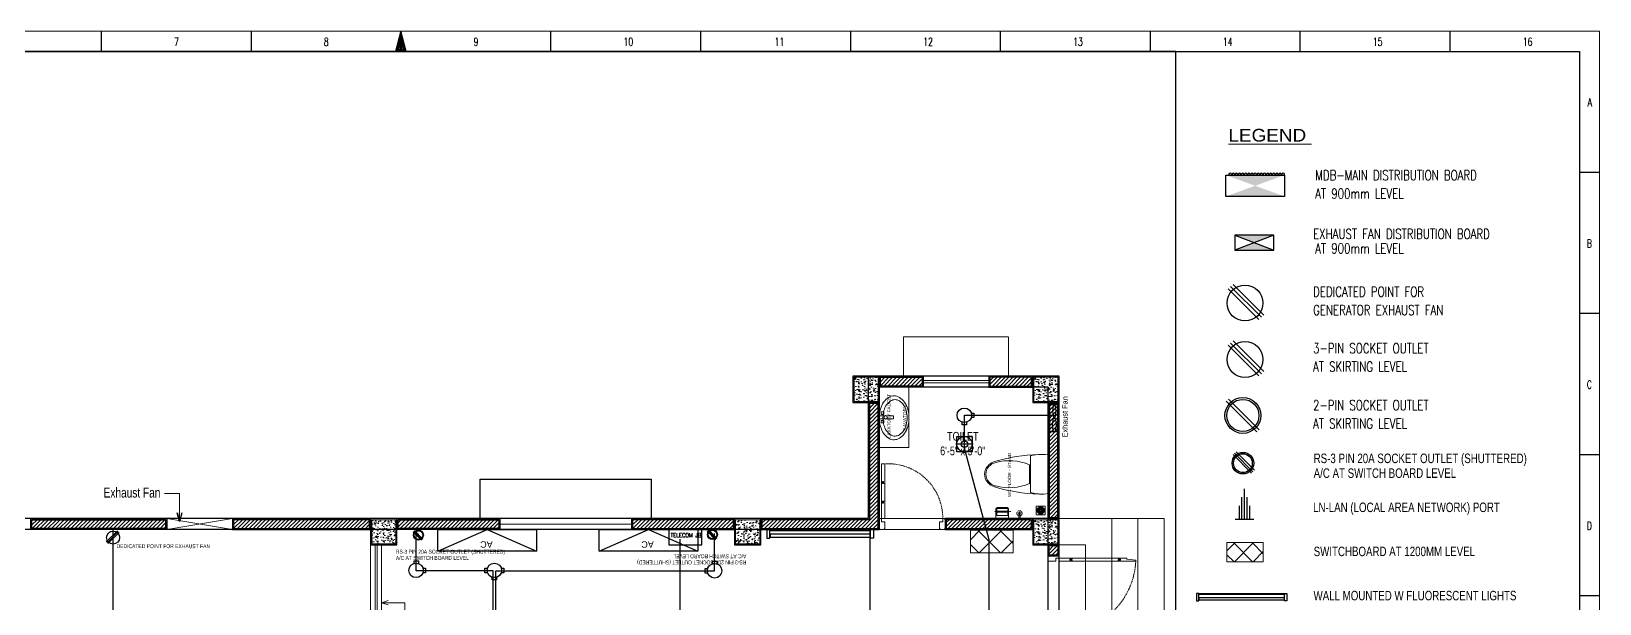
# Model space of a CAD drawing. Header units: inches. Extents: x 1439 to 2532, y 856 to 1629.
# Drawn here: x 1817 to 2532, y 1367 to 1629 of the extents above; entities that cross this region are included whole.
import ezdxf

# ---------------------------------------------------------------- set-up
doc = ezdxf.new("R2010")
doc.units = ezdxf.units.IN
doc.header["$MEASUREMENT"] = 0
for name, pattern in [('CENTER', [2, 1.25, -0.25, 0.25, -0.25]), ('DASH', [0.35, 0.25, -0.1]), ('DASHED', [0.75, 0.5, -0.25])]:
    doc.linetypes.add(name, pattern=pattern)
doc.layers.get('Defpoints').update_dxf_attribs({"lineweight": 0})
for name, color, linetype in [('Cables', 7, 'Continuous'), ('COLLUM', 1, 'Continuous'), ('Exhaust Fans', 7, 'Continuous'), ('HVAC', 44, 'Continuous'), ('Lights', 7, 'Continuous'), ('Panels', 1, 'Continuous'), ('Sockets', 7, 'Continuous'), ('TEG BORDER', 7, 'Continuous'), ('wall 05', 3, 'Continuous')]:
    doc.layers.add(name, color=color, linetype=linetype)
for name, color, linetype, lineweight in [('dim-8', 18, 'Continuous', 15), ('DOOR', 115, 'Continuous', 15), ('E-LAN', 6, 'Continuous', 30), ('E-Legend', 7, 'Continuous', 30), ('E-MDB', 1, 'Continuous', 30), ('E-WTL-Wall-Tube-Light', 7, 'Continuous', 30), ('FLOORTILE', 40, 'Continuous', 9), ('Glass', 142, 'Continuous', 9), ('HACTH', 8, 'Continuous', 9), ('I-ANNO-LEGN', 7, 'Continuous', 15), ('I-WC----EXST', 7, 'Continuous', 15), ('I-WC----N', 7, 'Continuous', 15), ('Parapet', 6, 'Continuous', 15), ('Plaster Line', 5, 'Continuous', 15), ('Stair', 86, 'Continuous', 18), ('Sunshed', 5, 'Continuous', 15), ('Switchboard', 30, 'Continuous', 13), ('WINDOW', 140, 'Continuous', 9)]:
    doc.layers.add(name, color=color, linetype=linetype, lineweight=lineweight)
doc.styles.add('Arial', font='arial.ttf')
doc.styles.get("Standard").update_dxf_attribs({"font": 'arial.ttf'})
doc.styles.add('Swiss721', font='swisscl.ttf')
doc.styles.add('TAVE1', font='ROMANS.shx', dxfattribs={"width": 0.75})
doc.styles.add('TEG BORDER', font='txt_qlt.shx', dxfattribs={"width": 0.7, "bigfont": 'hztxt.shx'})
doc.styles.add('TIMES', font='ARIALN.TTF')
doc.dimstyles.new('Level Mark 4', dxfattribs={"dimscale": 0, "dimtxt": 4, "dimasz": 4, "dimexe": 1, "dimexo": 2, "dimgap": 1, "dimtad": 0, "dimdec": 1, "dimzin": 1, "dimdsep": 46, "dimlunit": 4, "dimtxsty": 'Swiss721', "dimblk": 'OPEN30', "dimcen": 0, "dimclrd": 256, "dimclre": 256, "dimclrt": 7, "dimadec": 0, "dimazin": 0, "dimtm": 1e-09, "dimtfac": 1, "dimtdec": 1, "dimtofl": 0, "dimtmove": 1, "dimatfit": 3, "dimldrblk": 'OPEN30', "dimfxl": 0, "dimtolj": 2, "dimtzin": 0, "dimlwd": 9, "dimlwe": 9, "dimarcsym": 0})
pattern_1 = [(45, (-137950.508, -170411.8805), (-0.8838834765, 0.8838834765), [])]

# ---------------------------------------------------------------- blocks, each defined once
blk = doc.blocks.new('A$C0AFB10A6')
at = {"layer": 'Defpoints'}
for points in [[(0.25, 72), (0.25, 71.75), (0, 71.75), (0, 72)], [(5, 72), (5, 71.75), (4.75, 71.75), (4.75, 72)], [(0.25, 2), (0.25, 2.25), (0, 2.25), (0, 2)], [(5, 2), (5, 2.25), (4.75, 2.25), (4.75, 2)]]:
    blk.add_lwpolyline(points, close=True, dxfattribs=at)
at = {"layer": 'DOOR'}
for points in [[(5, 71), (3.5, 71), (3.5, 69.5), (0.25, 69.5), (0.25, 69.75), (0, 69.75), (0, 71.75), (0.25, 71.75), (0.25, 72), (4.75, 72), (4.75, 71.75), (5, 71.75), (5, 71)], [(10, 70.25), (10, 70), (11, 70), (11, 69.5), (5, 69.5), (5, 71), (11, 71), (11, 70.5), (10, 70.5), (10, 70.25), (10, 70.5), (11, 70.5), (11, 71), (32, 71), (32, 70.5), (33, 70.5), (33, 70), (32, 70), (32, 69.5), (11, 69.5), (40, 69.5), (40, 70), (35.99, 70.5), (35.99, 71), (32, 71)], [(5, 3), (3.5, 3), (3.5, 4.5), (0.25, 4.5), (0.25, 4.25), (0, 4.25), (0, 2.25), (0.25, 2.25), (0.25, 2), (4.75, 2), (4.75, 2.25), (5, 2.25), (5, 3)], [(10, 3.75), (10, 3.5), (11, 3.5), (11, 3), (5, 3), (5, 4.5), (11, 4.5), (11, 4), (10, 4), (10, 3.75), (10, 4), (11, 4), (11, 4.5), (32, 4.5), (32, 4), (33, 4), (33, 3.5), (32, 3.5), (32, 3), (11, 3), (40, 3), (40, 3.5), (35.99, 4), (35.99, 4.5), (32, 4.5)]]:
    blk.add_lwpolyline(points, dxfattribs=at)
at = {"layer": 'DOOR', "linetype": 'DASHED', "lineweight": 0}
for centre, start, end in [((5.83, 71.2), 268.60388, 357.15392), ((5.83, 2.8), 2.84608, 91.39612)]:
    blk.add_arc(centre, 34.21, start, end, dxfattribs=at)
at = {"layer": 'HACTH', "lineweight": 0, "ltscale": 10}
for p, q in [((0, 3.03), (0, 69.75)), ((5, 3), (5, 71))]:
    blk.add_line(p, q, dxfattribs=at)
blk = doc.blocks.new('HANDWASH-02-PLAN')
at = {"layer": 'I-WC----N', "color": 2}
for points in [[(5, 0, 0.068513), (104, 14, 0.080648), (182, 50, 0.107051), (242, 112, 0.160603), (255, 169, 0.138041), (238, 230, 0.107051), (182, 289, 0.080648), (104, 325, 0.068513), (5, 339, 0.068513), (-94, 325, 0.080648), (-172, 289, 0.107051), (-228, 230, 0.138041), (-245, 169, 0.138041), (-228, 108, 0.107051), (-172, 50, 0.080648), (-94, 14, 0.068513)], [(5, 42, 0.067522), (88, 53, 0.079863), (152, 82, 0.107115), (202, 134, 0.162551), (213, 180, 0.139778), (199, 230, 0.107115), (152, 278, 0.079863), (88, 307, 0.067522), (5, 319, 0.067522), (-78, 307, 0.079863), (-142, 278, 0.107115), (-188, 230, 0.139778), (-203, 180, 0.139778), (-188, 130, 0.107115), (-142, 82, 0.079863), (-78, 53, 0.067522)]]:
    blk.add_lwpolyline(points, format="xyb", close=True, dxfattribs=at)
blk.add_circle((0, 72), 20, dxfattribs=at)
blk = doc.blocks.new('A$C01EB0BB3')
at = {"layer": 'I-WC----N', "color": 250, "ltscale": 0.5}
for points in [[(8.43, 2.06), (8.43, 0.85), (7.23, 0.85), (7.23, 2.06)], [(9.08, 6.42), (9.08, 0), (10.51, 0), (10.51, 6.42)], [(11.15, 2.06), (11.15, 0.85), (12.36, 0.85), (12.36, 2.06)]]:
    blk.add_lwpolyline(points, close=True, dxfattribs=at)
at = {"layer": 'I-WC----N', "color": 2, "xscale": 0.03999999999359716, "yscale": 0.03999999999359716, "zscale": 0.03999999999359716}
blk.add_blockref('HANDWASH-02-PLAN', (9.79, 0), dxfattribs=at)
blk = doc.blocks.new('$plan$00000388')
for p, q in [((-202, -210), (-202, 210)), ((0, -221), (0, 221)), ((-212, 108), (-212, -108))]:
    blk.add_line(p, q)
blk.add_lwpolyline([(-202, -210), (-152, -221), (-102, -226), (-50, -226), (0, -221)])
for centre, radius, start, end in [((-71, -1597), 1823, 91.2224, 107.2477), ((-76, -236), 463, 97.7399, 105.822), ((-76, -236), 463, 80.5377, 97.7399), ((-595, 0), 129, 159.5476, 200.4524), ((-562, -12), 164, 107.2477, 159.5476), ((-580, 0), 129, 136.8543, 223.1457), ((-556, -23), 163, 104.7786, 136.8543), ((-443, -448), 602, 67.3737, 104.7786), ((-562, 12), 164, 200.4524, 252.7523), ((-556, 23), 163, 223.1457, 255.2214), ((-71, 1597), 1823, 252.7523, 268.7776), ((-443, 448), 602, 255.2214, 292.6263)]:
    blk.add_arc(centre, radius, start, end)
blk = doc.blocks.new('typical king$0$5767 PAPER HOLDER')
at = {"color": 0, "linetype": 'CENTER', "lineweight": -2, "ltscale": 0.5}
blk.add_line((80, 98), (80, -92), dxfattribs=at)
at = {"color": 0, "linetype": 'DASHED', "lineweight": -2, "ltscale": 10, "flags": 128}
for points in [[(5, 52), (0, 52), (0, -52), (5, -52)], [(97, 72), (5, 72), (5, -72), (100, -72)]]:
    blk.add_lwpolyline(points, dxfattribs=at)
at = {"color": 0, "linetype": 'DASHED', "lineweight": -2, "ltscale": 10}
blk.add_lwpolyline([(100, -62), (35, -62), (35, 62), (97, 62)], dxfattribs=at)
blk.add_lwpolyline([(75, -72), (85, -72), (85, 72), (75, 72)], close=True, dxfattribs=at)
at = {"color": 0, "linetype": 'ByBlock', "lineweight": -2, "flags": 128}
blk.add_lwpolyline([(100, -72), (115, -72), (115, 72), (100, 72)], dxfattribs=at)
at = {"color": 0, "linetype": 'ByBlock', "lineweight": -2}
blk.add_lwpolyline([(100, 62), (125, 62), (125, -62), (100, -62)], dxfattribs=at)
blk = doc.blocks.new('floor drain 01')
at = {"color": 0}
blk.add_lwpolyline([(-10, -10), (90, -10), (90, 90), (-10, 90)], close=True, dxfattribs=at)
for points in [[(2, 47, 0.191053), (7, 42, 0.194336), (16, 42, -0.272606), (25, 41, 1.040732), (27, 44, 0.091346), (26, 45, 0.160783), (17, 46, -0.323658), (9, 51, 0.91079)], [(6, 23, 0.191053), (12, 23, 0.194336), (19, 28, -0.272606), (27, 32, 1.040732), (27, 36, 0.091346), (26, 36, 0.160783), (18, 32, -0.323658), (9, 31, 0.91079)], [(14, 68, 0.191053), (15, 61, 0.194336), (22, 56, -0.272606), (29, 50, 1.040732), (32, 51, 0.091346), (32, 53, 0.160783), (25, 59, -0.323658), (22, 67, 0.91079)], [(22, 6, 0.191053), (28, 10, 0.194336), (31, 18, -0.272606), (34, 26, 1.040732), (32, 29, 0.091346), (31, 28, 0.160783), (27, 20, -0.323658), (20, 14, 0.91079)], [(35, 78, 0.191053), (32, 72, 0.194336), (35, 63, -0.272606), (37, 55, 1.040732), (40, 53, 0.091346), (41, 55, 0.160783), (39, 64, -0.323658), (41, 72, 0.91079)], [(45, 2, 0.191053), (48, 8, 0.194336), (45, 17, -0.272606), (43, 25, 1.040732), (40, 27, 0.091346), (39, 25, 0.160783), (41, 16, -0.323658), (39, 8, 0.91079)], [(58, 74, 0.191053), (52, 70, 0.194336), (49, 62, -0.272606), (46, 54, 1.040732), (48, 51, 0.091346), (49, 52, 0.160783), (53, 60, -0.323658), (60, 66, 0.91079)], [(66, 12, 0.191053), (65, 19, 0.194336), (58, 24, -0.272606), (51, 30, 1.040732), (48, 29, 0.091346), (48, 27, 0.160783), (55, 21, -0.323658), (58, 13, 0.91079)], [(74, 57, 0.191053), (68, 57, 0.194336), (61, 52, -0.272606), (53, 48, 1.040732), (53, 44, 0.091346), (54, 44, 0.160783), (62, 48, -0.323658), (71, 49, 0.91079)], [(78, 33, 0.191053), (73, 38, 0.194336), (64, 38, -0.272606), (55, 39, 1.040732), (53, 36, 0.091346), (54, 35, 0.160783), (63, 34, -0.323658), (71, 29, 0.91079)]]:
    blk.add_lwpolyline(points, format="xyb", close=True, dxfattribs=at)
for centre, radius in [((40, 40), 41.7), ((32, 45), 1.83), ((33, 34), 1.83), ((42, 49), 1.83), ((43, 31), 1.83), ((50, 41), 1.83)]:
    blk.add_circle(centre, radius, dxfattribs=at)
blk = doc.blocks.new('h')
at = {"layer": 'I-WC----N', "color": 252, "linetype": 'CENTER', "ltscale": 0.2}
for p, q in [((544281, -25820), (544314, -25820)), ((544297, -25837), (544297, -25801))]:
    blk.add_line(p, q, dxfattribs=at)
at = {"layer": 'I-WC----N'}
blk.add_lwpolyline([(544273, -25760), (544321, -25760), (544321, -25765), (544273, -25765)], close=True, dxfattribs=at)
blk.add_lwpolyline([(544289, -25814), (544289, -25765), (544305, -25765), (544305, -25814)], dxfattribs=at)
at = {"layer": 'I-WC----N', "linetype": 'DASH', "ltscale": 5}
blk.add_circle((544297, -25820), 30, dxfattribs=at)
at = {"layer": 'I-WC----N'}
for radius in [10, 5]:
    blk.add_circle((544297, -25820), radius, dxfattribs=at)
blk = doc.blocks.new('_Open30')
at = {"color": 0, "linetype": 'ByBlock', "lineweight": -2}
for p, q in [((-1, 0.27), (0, 0)), ((0, 0), (-1, -0.27)), ((0, 0), (-1, 0))]:
    blk.add_line(p, q, dxfattribs=at)
blk = doc.blocks.new('252 BORDER A2')
for p, q in [((222.75, 420), (222.75, 415)), ((259.88, 420), (259.88, 415)), ((297, 420), (297, 415)), ((334.12, 420), (334.12, 415)), ((371.25, 420), (371.25, 415)), ((408.37, 420), (408.37, 415)), ((445.5, 420), (445.5, 415)), ((482.62, 420), (482.62, 415)), ((519.75, 420), (519.75, 415)), ((556.87, 420), (556.87, 415)), ((594, 385), (589, 385)), ((594, 350), (589, 350)), ((594, 315), (589, 315)), ((594, 280), (589, 280))]:
    blk.add_line(p, q)
at = {"linetype": 'Continuous'}
blk.add_line((489, 415), (5, 415), dxfattribs=at)
at = {"color": 5, "lineweight": 15}
blk.add_lwpolyline([(0, 420), (594, 420), (594, 0), (0, 0)], close=True, dxfattribs=at)
blk.add_lwpolyline([(297, 420), (295.66, 415), (298.34, 415), (297, 420), (296, 415), (296.33, 415), (297, 420), (296.67, 415), (297.33, 415), (297, 420), (297.67, 415), (298, 415), (297, 420)])
blk.add_lwpolyline([(5, 415), (589, 415), (589, 5), (5, 5)], close=True)
at = {"layer": 'TEG BORDER'}
blk.add_line((489, 116), (489, 415), dxfattribs=at)
at = {"char_height": 2, "width": 2, "style": 'TEG BORDER'}
for s, insert, attachment_point in [('7', (240.8, 418.41), 1), ('8', (277.92, 418.41), 1), ('9', (315.05, 418.41), 1), ('\\pi2.2204e-016;10', (352.17, 418.41), 1), ('\\pi0.3;11', (389.3, 418.41), 1), ('\\pi2.2204e-016;12', (426.42, 418.41), 1), ('\\pi2.2204e-016;13', (463.55, 418.41), 1), ('\\pi-0.033333;14', (500.67, 418.41), 1), ('\\pi2.2204e-016;15', (537.8, 418.41), 1), ('\\pi0.033333;16', (574.92, 418.41), 1), ('A', (592.09, 403.39), 3), ('B', (592.09, 368.39), 3), ('C', (592.09, 333.39), 3), ('D', (592.09, 298.39), 3)]:
    blk.add_mtext(s, dxfattribs=dict(at, insert=insert, attachment_point=attachment_point))
blk = doc.blocks.new('A$C63C712C3')
at = {"ltscale": 2}
for p, q in [((40, 42), (34, 42)), ((40, 16), (34, 16)), ((1231, 42), (1237, 42)), ((1231, 16), (1237, 16))]:
    blk.add_line(p, q, dxfattribs=at)
for points in [[(35, 103), (0, 103), (0, 0), (35, 0)], [(35, 103), (1235, 103), (1235, 90), (35, 90)], [(40, 48), (1231, 48), (1231, 10), (40, 10)], [(1235, 103), (1271, 103), (1271, 0), (1235, 0)]]:
    blk.add_lwpolyline(points, close=True, dxfattribs=at)
blk = doc.blocks.new('ASDSAETR')
for p, q in [((51404, -7188.31), (51404, -7197.3)), ((51404, -7190.29), (51410.36, -7190.29)), ((51404, -7191.55), (51414.43, -7191.55)), ((51404, -7192.81), (51418.49, -7192.81)), ((51404, -7194.07), (51414.43, -7194.07)), ((51404, -7195.33), (51410.36, -7195.33))]:
    blk.add_line(p, q)

msp = doc.modelspace()

# ---------------------------------------------------------------- hatches: boundary and pattern name
h = msp.add_hatch(color=252)
h.dxf.hatch_style = 1
h.paths.add_polyline_path([(2383.53, 1535.74), (2365.73, 1535.74), (2374.61, 1532.35)])
h.paths.add_polyline_path([(2374.61, 1532.35), (2365.66, 1528.94), (2383.53, 1528.94)])
at = {"layer": 'HACTH', "lineweight": 0}
h = msp.add_hatch(dxfattribs=at)
h.set_pattern_fill('ANSI31', color=256, scale=10, style=0)
h.set_pattern_definition(pattern_1)
h.paths.add_polyline_path([(2285.04, 1393.84), (2281.04, 1393.84), (2281.04, 1389.84), (2285.04, 1389.84)])
h.paths.add_polyline_path([(2285.04, 1458.84), (2281.04, 1458.84), (2281.04, 1406.84), (2285.04, 1406.84)])
h.paths.add_polyline_path([(2254.04, 1466.84), (2273.04, 1466.84), (2273.04, 1470.84), (2254.04, 1470.84)])
h.paths.add_polyline_path([(2204.04, 1470.84), (2204.04, 1466.84), (2223.04, 1466.84), (2223.04, 1470.84)])
h.paths.add_polyline_path([(2203.04, 1458.84), (2199.04, 1458.84), (2199.04, 1405.84), (2150.04, 1405.84), (2150.04, 1401.84), (2203.04, 1401.84)])
h = msp.add_hatch(dxfattribs=at)
h.set_pattern_fill('AR-CONC', color=256, scale=0.5, style=0)
h.set_pattern_definition([(50, (-133393.6688, -171411.9933), (3.586300913, -0.313760675), [0.375, -4.125]), (355, (-133393.6688, -171411.9933), (-0.69375667, 3.76096067), [0.3, -3.3]), (100.4514, (-133393.37, -171412.0195), (2.89254691, 3.44719771), [0.31870095, -3.50571056]), (46.1842, (-133393.669, -171410.9933), (5.33620524, -0.82759507), [0.5625, -6.1875]), (96.6356, (-133393.224, -171411.0623), (4.67331353, 4.87058935), [0.47805144, -5.258565]), (351.1842, (-133393.669, -171410.9933), (4.67330973, 4.870593), [0.45, -4.95]), (21, (-133393.1688, -171411.2433), (2.98453526, -2.013094453), [0.375, -4.125]), (326, (-133393.1688, -171411.2433), (1.21657666, 3.625750225), [0.3, -3.3]), (71.4514, (-133392.92, -171411.411), (4.201113143, 1.612652484), [0.31870095, -3.50571056]), (37.5, (-133393.6688, -171411.9933), (0.0607992766, 1.664469269), [0, -3.26, 0, -3.35, 0, -3.3125]), (7.5, (-133393.6688, -171411.9933), (1.315347687, 1.97205856), [0, -1.91, 0, -3.185, 0, -1.2625]), (327.5, (-133394.7838, -171411.9933), (2.669112181, -0.112774359), [0, -1.25, 0, -3.9, 0, -5.175]), (317.5, (-133395.2838, -171411.9933), (2.915930847, 0.500524912), [0, -1.625, 0, -2.59, 0, -3.675])])
h.paths.add_polyline_path([(2192.04, 1459.84), (2203.04, 1459.84), (2203.04, 1470.84), (2192.04, 1470.84)])
h = msp.add_hatch(dxfattribs=at)
h.set_pattern_fill('AR-CONC', color=256, scale=0.5, style=0)
h.set_pattern_definition([(50, (-133311.6688, -171411.9933), (3.586300913, -0.313760675), [0.375, -4.125]), (355, (-133311.6688, -171411.9933), (-0.69375667, 3.76096067), [0.3, -3.3]), (100.4514, (-133311.37, -171412.0195), (2.89254691, 3.44719771), [0.31870095, -3.50571056]), (46.1842, (-133311.669, -171410.9933), (5.33620524, -0.82759507), [0.5625, -6.1875]), (96.6356, (-133311.224, -171411.0623), (4.67331353, 4.87058935), [0.47805144, -5.258565]), (351.1842, (-133311.669, -171410.9933), (4.67330973, 4.870593), [0.45, -4.95]), (21, (-133311.1688, -171411.2433), (2.98453526, -2.013094453), [0.375, -4.125]), (326, (-133311.1688, -171411.2433), (1.21657666, 3.625750225), [0.3, -3.3]), (71.4514, (-133310.92, -171411.411), (4.201113143, 1.612652484), [0.31870095, -3.50571056]), (37.5, (-133311.6688, -171411.9933), (0.0607992766, 1.664469269), [0, -3.26, 0, -3.35, 0, -3.3125]), (7.5, (-133311.6688, -171411.9933), (1.315347687, 1.97205856), [0, -1.91, 0, -3.185, 0, -1.2625]), (327.5, (-133312.7838, -171411.9933), (2.669112181, -0.112774359), [0, -1.25, 0, -3.9, 0, -5.175]), (317.5, (-133313.2838, -171411.9933), (2.915930847, 0.500524912), [0, -1.625, 0, -2.59, 0, -3.675])])
h.paths.add_polyline_path([(2274.04, 1459.84), (2285.04, 1459.84), (2285.04, 1470.84), (2274.04, 1470.84)])
h = msp.add_hatch(dxfattribs=at)
h.set_pattern_fill('ANSI31', color=256, scale=10, style=0)
h.set_pattern_definition(pattern_1)
h.paths.add_polyline_path([(1971.04, 1405.84), (1909.04, 1405.84), (1909.04, 1401.84), (1971.04, 1401.84)])
h.paths.add_polyline_path([(1817.04, 1401.84), (1878.04, 1401.84), (1878.04, 1405.84), (1817.04, 1405.84)])
h = msp.add_hatch(dxfattribs=at)
h.set_pattern_fill('AR-CONC', color=256, scale=0.5, style=0)
h.set_pattern_definition([(50, (-138830.7536, -170415.8805), (3.586300913, -0.313760675), [0.375, -4.125]), (355, (-138830.7536, -170415.8805), (-0.69375667, 3.76096067), [0.3, -3.3]), (100.4514, (-138830.4548, -170415.9066), (2.89254691, 3.44719771), [0.31870095, -3.50571056]), (46.1842, (-138830.7536, -170414.8805), (5.33620524, -0.82759507), [0.5625, -6.1875]), (96.6356, (-138830.309, -170414.9494), (4.67331353, 4.87058935), [0.47805144, -5.258565]), (351.1842, (-138830.7536, -170414.8805), (4.67330973, 4.870593), [0.45, -4.95]), (21, (-138830.2536, -170415.1305), (2.98453526, -2.013094453), [0.375, -4.125]), (326, (-138830.2536, -170415.1305), (1.21657666, 3.625750225), [0.3, -3.3]), (71.4514, (-138830.005, -170415.2982), (4.201113143, 1.612652484), [0.31870095, -3.50571056]), (37.5, (-138830.7536, -170415.8805), (0.0607992766, 1.664469269), [0, -3.26, 0, -3.35, 0, -3.3125]), (7.5, (-138830.7536, -170415.8805), (1.315347687, 1.97205856), [0, -1.91, 0, -3.185, 0, -1.2625]), (327.5, (-138831.8686, -170415.8805), (2.669112181, -0.112774359), [0, -1.25, 0, -3.9, 0, -5.175]), (317.5, (-138832.3686, -170415.8805), (2.915930847, 0.500524912), [0, -1.625, 0, -2.59, 0, -3.675])])
h.paths.add_polyline_path([(1977.54, 1401.34), (1977.54, 1405.84), (1972.04, 1405.84), (1972.04, 1401.34)])
h.paths.add_polyline_path([(1983.04, 1401.34), (1983.04, 1405.84), (1977.54, 1405.84), (1977.54, 1401.34)])
h.paths.add_polyline_path([(1977.54, 1394.84), (1983.04, 1394.84), (1983.04, 1401.34), (1977.54, 1401.34)])
h.paths.add_polyline_path([(1972.04, 1394.84), (1977.54, 1394.84), (1977.54, 1401.34), (1972.04, 1401.34)])
h = msp.add_hatch(dxfattribs=at)
h.set_pattern_fill('ANSI31', color=256, scale=10, style=0)
h.set_pattern_definition(pattern_1)
h.paths.add_polyline_path([(2137.04, 1405.84), (2091.04, 1405.84), (2091.04, 1401.84), (2137.04, 1401.84)])
h.paths.add_polyline_path([(1984.04, 1401.84), (2030.04, 1401.84), (2030.04, 1405.84), (1984.04, 1405.84)])
h = msp.add_hatch(dxfattribs=at)
h.set_pattern_fill('AR-CONC', color=256, scale=0.5, style=0)
h.set_pattern_definition([(50, (-133282.6688, -171476.9933), (3.586300913, -0.313760675), [0.375, -4.125]), (355, (-133282.6688, -171476.9933), (-0.69375667, 3.76096067), [0.3, -3.3]), (100.4514, (-133282.37, -171477.0195), (2.89254691, 3.44719771), [0.31870095, -3.50571056]), (46.1842, (-133282.669, -171475.9933), (5.33620524, -0.82759507), [0.5625, -6.1875]), (96.6356, (-133282.224, -171476.0623), (4.67331353, 4.87058935), [0.47805144, -5.258565]), (351.1842, (-133282.669, -171475.9933), (4.67330973, 4.870593), [0.45, -4.95]), (21, (-133282.1688, -171476.2433), (2.98453526, -2.013094453), [0.375, -4.125]), (326, (-133282.1688, -171476.2433), (1.21657666, 3.625750225), [0.3, -3.3]), (71.4514, (-133281.92, -171476.411), (4.201113143, 1.612652484), [0.31870095, -3.50571056]), (37.5, (-133282.6688, -171476.9933), (0.0607992766, 1.664469269), [0, -3.26, 0, -3.35, 0, -3.3125]), (7.5, (-133282.6688, -171476.9933), (1.315347687, 1.97205856), [0, -1.91, 0, -3.185, 0, -1.2625]), (327.5, (-133283.7838, -171476.9933), (2.669112181, -0.112774359), [0, -1.25, 0, -3.9, 0, -5.175]), (317.5, (-133284.2838, -171476.9933), (2.915930847, 0.500524912), [0, -1.625, 0, -2.59, 0, -3.675])])
h.paths.add_polyline_path([(2138.04, 1405.84), (2138.04, 1394.84), (2149.04, 1394.84), (2149.04, 1405.84)])
h = msp.add_hatch(dxfattribs=at)
h.set_pattern_fill('ANSI31', color=256, scale=10, style=0)
h.set_pattern_definition([(45, (-139157.7536, -170415.8805), (-0.8838834765, 0.8838834765), [])])
h.paths.add_polyline_path([(2273.04, 1405.84), (2234.04, 1405.84), (2234.04, 1401.84), (2273.04, 1401.84)])
h = msp.add_hatch(dxfattribs=at)
h.set_pattern_fill('AR-CONC', color=256, scale=0.5, style=0)
h.set_pattern_definition([(50, (-133311.6688, -171476.9933), (3.586300913, -0.313760675), [0.375, -4.125]), (355, (-133311.6688, -171476.9933), (-0.69375667, 3.76096067), [0.3, -3.3]), (100.4514, (-133311.37, -171477.0195), (2.89254691, 3.44719771), [0.31870095, -3.50571056]), (46.1842, (-133311.669, -171475.9933), (5.33620524, -0.82759507), [0.5625, -6.1875]), (96.6356, (-133311.224, -171476.0623), (4.67331353, 4.87058935), [0.47805144, -5.258565]), (351.1842, (-133311.669, -171475.9933), (4.67330973, 4.870593), [0.45, -4.95]), (21, (-133311.1688, -171476.2433), (2.98453526, -2.013094453), [0.375, -4.125]), (326, (-133311.1688, -171476.2433), (1.21657666, 3.625750225), [0.3, -3.3]), (71.4514, (-133310.92, -171476.411), (4.201113143, 1.612652484), [0.31870095, -3.50571056]), (37.5, (-133311.6688, -171476.9933), (0.0607992766, 1.664469269), [0, -3.26, 0, -3.35, 0, -3.3125]), (7.5, (-133311.6688, -171476.9933), (1.315347687, 1.97205856), [0, -1.91, 0, -3.185, 0, -1.2625]), (327.5, (-133312.7838, -171476.9933), (2.669112181, -0.112774359), [0, -1.25, 0, -3.9, 0, -5.175]), (317.5, (-133313.2838, -171476.9933), (2.915930847, 0.500524912), [0, -1.625, 0, -2.59, 0, -3.675])])
h.paths.add_polyline_path([(2274.04, 1394.84), (2285.04, 1394.84), (2285.04, 1405.84), (2274.04, 1405.84)])
at = {"layer": 'Panels'}
h = msp.add_hatch(color=256, dxfattribs=at)
h.dxf.hatch_style = 1
h.paths.add_polyline_path([(2375, 1558.29), (2361.64, 1553.43), (2388.36, 1553.43)])
h.paths.add_polyline_path([(2361.64, 1563.14), (2375, 1558.29), (2388.36, 1563.14)])
at = {"layer": 'Switchboard'}
h = msp.add_hatch(dxfattribs=at)
h.set_pattern_fill('ANSI37', color=256, scale=56.511086, angle=180)
h.set_pattern_definition([(225, (2688.5564, 2129.824), (4.99492, -4.99492), []), (315, (2688.5564, 2129.824), (4.99492, 4.99492), [])])
h.paths.add_polyline_path([(2245.09, 1401.02), (2245.09, 1390.67), (2264.56, 1390.67), (2264.56, 1401.02)])
h = msp.add_hatch(dxfattribs=at)
h.set_pattern_fill('ANSI37', color=256, scale=48.034423, angle=180)
h.set_pattern_definition([(225, (2739.0606, 2014.868), (4.245683, -4.245683), []), (315, (2739.0606, 2014.868), (4.245683, 4.245683), [])])
h.paths.add_polyline_path([(2362.11, 1395.38), (2362.11, 1386.59), (2378.67, 1386.59), (2378.67, 1395.38)])

# ---------------------------------------------------------------- linework, layer by layer
at = {"color": 252}
for p, q in [((2383.53, 1535.74), (2365.66, 1528.94)), ((2365.73, 1535.74), (2383.53, 1528.94))]:
    msp.add_line(p, q, dxfattribs=at)
at = {"color": 190}
for p, q in [((2376.69, 1497.23), (2362.69, 1511.23)), ((2377.82, 1498.24), (2363.82, 1512.24)), ((2378.96, 1499.25), (2364.96, 1513.25)), ((1856.07, 1400.81), (1850.97, 1395.71)), ((1856.44, 1400.4), (1851.34, 1395.3)), ((1856.81, 1399.99), (1851.71, 1394.89)), ((1854.07, 1349.97), (1854.07, 1401.37))]:
    msp.add_line(p, q, dxfattribs=at)
for p, q in [((2245.5, 1454.52), (2246.67, 1454.52)), ((2246.67, 1452.46), (2245.5, 1452.46)), ((2246.67, 1454.52), (2246.67, 1452.46)), ((2241.32, 1449.18), (2241.32, 1450.35)), ((2243.38, 1449.18), (2241.32, 1449.18)), ((2243.38, 1450.35), (2243.38, 1449.18)), ((1991.33, 1385.86), (1991.33, 1387.03)), ((1991.33, 1387.03), (1993.39, 1387.03)), ((1993.39, 1387.03), (1993.4, 1385.8)), ((1995.41, 1383.72), (1996.58, 1383.72)), ((1996.58, 1381.65), (1995.41, 1381.65)), ((1996.58, 1383.72), (1996.58, 1381.65)), ((2023.67, 1381.65), (2023.67, 1383.72)), ((2023.67, 1383.72), (2024.84, 1383.72)), ((2024.84, 1381.65), (2023.67, 1381.65)), ((2031.13, 1383.72), (2032.3, 1383.72)), ((2032.3, 1381.65), (2031.13, 1381.65)), ((2032.3, 1383.72), (2032.3, 1381.65)), ((2124.15, 1381.49), (2124.15, 1383.56)), ((2124.15, 1383.56), (2125.31, 1383.56)), ((2125.31, 1381.49), (2124.15, 1381.49)), ((2127.52, 1385.7), (2127.52, 1386.87)), ((2127.52, 1386.87), (2129.59, 1386.87)), ((2129.59, 1386.87), (2129.59, 1385.63)), ((2026.95, 1378.38), (2026.95, 1379.54)), ((2029.01, 1378.38), (2026.95, 1378.38)), ((2029.01, 1379.54), (2029.01, 1378.38))]:
    msp.add_line(p, q)
at = {"color": 6, "lineweight": 30}
msp.add_line((2112.73, 1278.53), (2112.73, 1396.88), dxfattribs=at)
at = {"color": 252}
msp.add_lwpolyline([(2383.53, 1535.74), (2365.66, 1535.74), (2365.66, 1528.94), (2383.53, 1528.94)], close=True, dxfattribs=at)
for points in [[(2242.23, 1441.84), (2242.23, 1442.18), (2242.53, 1442.18), (2242.53, 1441.84)], [(2242.23, 1438.87), (2242.23, 1438.53), (2242.53, 1438.53), (2242.53, 1438.87)]]:
    msp.add_lwpolyline(points)
msp.add_lwpolyline([(2122.55, 1401.34), (2107.55, 1401.34), (2107.55, 1394.34), (2122.55, 1394.34)], close=True)
at = {"color": 190}
for centre, radius in [((2370.36, 1504.75), 8.19), ((1854.07, 1397.68), 2.99)]:
    msp.add_circle(centre, radius, dxfattribs=at)
for centre, radius in [((2242.35, 1453.49), 3.31), ((2242.38, 1440.36), 1.49), ((1992.26, 1382.69), 3.31), ((2027.98, 1382.69), 3.31), ((2128.45, 1382.52), 3.31)]:
    msp.add_circle(centre, radius)
at = {"layer": 'Cables', "color": 3}
for p, q in [((2242.38, 1453.49), (2283.48, 1453.49)), ((2242.38, 1438.53), (2242.38, 1453.49)), ((2242.38, 1436.42), (2242.38, 1444.3)), ((2253.68, 1396.64), (2242.38, 1438.53)), ((2199.35, 1353.89), (2199.35, 1400.41))]:
    msp.add_line(p, q, dxfattribs=at)
at = {"layer": 'Cables', "color": 4}
for p, q in [((1992.26, 1382.52), (1992.26, 1399.78)), ((2128.45, 1382.52), (2128.45, 1399.57)), ((2027.43, 1382.52), (1992.26, 1382.52)), ((2027.43, 1083.54), (2027.43, 1382.52)), ((2028.62, 1083.54), (2028.62, 1382.52)), ((2028.62, 1382.52), (2128.45, 1382.52))]:
    msp.add_line(p, q, dxfattribs=at)
at = {"layer": 'Cables', "color": 1}
msp.add_line((2253.68, 1353.01), (2253.68, 1396.64), dxfattribs=at)
at = {"layer": 'COLLUM', "linetype": 'Continuous', "ltscale": 10}
for points in [[(2191.54, 1459.34), (2203.54, 1459.34), (2203.54, 1471.34), (2191.54, 1471.34)], [(2273.54, 1459.34), (2285.54, 1459.34), (2285.54, 1471.34), (2273.54, 1471.34)], [(1971.54, 1394.34), (1983.54, 1394.34), (1983.54, 1406.34), (1971.54, 1406.34)], [(2137.54, 1394.34), (2149.54, 1394.34), (2149.54, 1406.34), (2137.54, 1406.34)], [(2273.54, 1394.34), (2285.54, 1394.34), (2285.54, 1406.34), (2273.54, 1406.34)]]:
    msp.add_lwpolyline(points, close=True, dxfattribs=at)
at = {"layer": 'Defpoints'}
for points in [[(2203.54, 1406.34), (2203.79, 1406.34), (2203.79, 1406.09), (2203.54, 1406.09)], [(2233.29, 1406.34), (2233.54, 1406.34), (2233.54, 1406.09), (2233.29, 1406.09)], [(2233.29, 1406.34), (2233.54, 1406.34), (2233.54, 1406.09), (2233.29, 1406.09)], [(2203.54, 1401.59), (2203.79, 1401.59), (2203.79, 1401.34), (2203.54, 1401.34)], [(2233.29, 1401.59), (2233.54, 1401.59), (2233.54, 1401.34), (2233.29, 1401.34)]]:
    msp.add_lwpolyline(points, close=True, dxfattribs=at)
at = {"layer": 'DOOR'}
for points in [[(2205.29, 1413.34), (2205.54, 1413.34), (2205.54, 1414.34), (2206.04, 1414.34), (2206.04, 1406.34), (2204.54, 1406.34), (2204.54, 1414.34), (2205.04, 1414.34), (2205.04, 1413.34), (2205.29, 1413.34), (2205.04, 1413.34), (2205.04, 1414.34), (2204.54, 1414.34), (2204.54, 1422.34), (2205.04, 1422.34), (2205.04, 1423.34), (2205.54, 1423.34), (2205.54, 1422.34), (2206.04, 1422.34), (2206.04, 1414.34), (2206.04, 1431.34), (2204.54, 1431.34), (2204.54, 1422.34)], [(2204.54, 1406.34), (2204.54, 1404.84), (2206.04, 1404.84), (2206.04, 1401.59), (2205.79, 1401.59), (2205.79, 1401.34), (2203.79, 1401.34), (2203.79, 1401.59), (2203.54, 1401.59), (2203.54, 1406.09), (2203.79, 1406.09), (2203.79, 1406.34), (2204.54, 1406.34)], [(2232.54, 1406.34), (2232.54, 1404.84), (2231.04, 1404.84), (2231.04, 1401.59), (2231.29, 1401.59), (2231.29, 1401.34), (2233.29, 1401.34), (2233.29, 1401.59), (2233.54, 1401.59), (2233.54, 1406.09), (2233.29, 1406.09), (2233.29, 1406.34), (2232.54, 1406.34)]]:
    msp.add_lwpolyline(points, dxfattribs=at)
at = {"layer": 'DOOR', "linetype": 'DASHED'}
msp.add_arc((2207.57, 1406.42), 24.97, 359.81918, 93.5175, dxfattribs=at)
at = {"layer": 'Exhaust Fans'}
msp.add_lwpolyline([(2281.39, 1458.5), (2285.39, 1458.5), (2285.39, 1445.95), (2281.39, 1445.95)], close=True, dxfattribs=at)
at = {"layer": 'Exhaust Fans', "extrusion": (0, 0, -1)}
msp.add_ellipse((2283.39, 1455.36), major_axis=(0, -3.14), ratio=0.260631, dxfattribs=at)
at = {"layer": 'Exhaust Fans'}
msp.add_ellipse((2283.39, 1449.09), major_axis=(0, 3.14), ratio=0.260631, dxfattribs=at)
at = {"layer": 'FLOORTILE', "linetype": 'Continuous', "ltscale": 10}
msp.add_lwpolyline([(1979.53, 1368.89), (1976.54, 1367.89), (1979.53, 1366.9), (1976.54, 1367.89), (1987.14, 1367.89), (1987.14, 1362.23)], dxfattribs=at)
at = {"layer": 'Glass'}
for points in [[(2223.54, 1469.34), (2253.54, 1469.34)], [(2223.54, 1468.34), (2253.54, 1468.34)], [(1973.54, 1355.34), (1973.54, 1394.34)], [(1974.54, 1355.34), (1974.54, 1394.34)]]:
    msp.add_lwpolyline(points, dxfattribs=at)
at = {"layer": 'Glass', "ltscale": 10}
msp.add_lwpolyline([(2030.54, 1406.34), (2090.54, 1406.34), (2090.54, 1403.84), (2030.54, 1403.84)], close=True, dxfattribs=at)
at = {"layer": 'HACTH', "ltscale": 10}
for p, q in [((2205.04, 1406.34), (2232.54, 1406.34)), ((2205.79, 1401.34), (2231.29, 1401.34))]:
    msp.add_line(p, q, dxfattribs=at)
at = {"layer": 'HVAC'}
for p, q in [((2002.25, 1391.41), (2024.76, 1401.34)), ((2024.76, 1401.34), (2047.27, 1391.41)), ((2075.73, 1391.41), (2098.24, 1401.34)), ((2098.24, 1401.34), (2120.75, 1391.41))]:
    msp.add_line(p, q, dxfattribs=at)
for points in [[(2047.27, 1391.41), (2002.25, 1391.41), (2002.25, 1401.34), (2047.27, 1401.34)], [(2120.75, 1391.41), (2075.73, 1391.41), (2075.73, 1401.34), (2120.75, 1401.34)]]:
    msp.add_lwpolyline(points, close=True, dxfattribs=at)
at = {"layer": 'I-WC----EXST'}
msp.add_lwpolyline([(2203.54, 1438.75), (2217.09, 1438.75), (2217.09, 1466.34)], dxfattribs=at)
at = {"layer": 'Lights', "color": 40}
msp.add_line((2246.32, 1440.36), (2238.44, 1440.36), dxfattribs=at)
at = {"layer": 'Lights'}
msp.add_lwpolyline([(2238.9, 1443.83), (2245.85, 1443.83), (2245.85, 1436.88), (2238.9, 1436.88)], close=True, dxfattribs=at)
msp.add_circle((2242.38, 1440.36), 3.48, dxfattribs=at)
at = {"layer": 'Panels'}
msp.add_lwpolyline([(2388.36, 1553.43), (2361.64, 1553.43), (2361.64, 1563.14), (2388.36, 1563.14)], close=True, dxfattribs=at)
for points in [[(2364.19, 1563.14), (2364.19, 1563.48, 1), (2363.05, 1563.48), (2363.05, 1563.14)], [(2365.6, 1563.14), (2365.6, 1563.48, 1), (2364.47, 1563.48), (2364.47, 1563.14)], [(2367.03, 1563.14), (2367.03, 1563.48, 1), (2365.89, 1563.48), (2365.89, 1563.14)], [(2368.46, 1563.14), (2368.46, 1563.48, 1), (2367.32, 1563.48), (2367.32, 1563.14)], [(2369.87, 1563.14), (2369.87, 1563.48, 1), (2368.74, 1563.48), (2368.74, 1563.14)], [(2371.3, 1563.14), (2371.3, 1563.48, 1), (2370.16, 1563.48), (2370.16, 1563.14)], [(2372.72, 1563.14), (2372.72, 1563.48, 1), (2371.58, 1563.48), (2371.58, 1563.14)], [(2374.14, 1563.14), (2374.14, 1563.48, 1), (2373.01, 1563.48), (2373.01, 1563.14)], [(2375.56, 1563.14), (2375.56, 1563.48, 1), (2374.42, 1563.48), (2374.42, 1563.14)], [(2376.99, 1563.14), (2376.99, 1563.48, 1), (2375.85, 1563.48), (2375.85, 1563.14)], [(2378.4, 1563.14), (2378.4, 1563.48, 1), (2377.26, 1563.48), (2377.26, 1563.14)], [(2379.84, 1563.14), (2379.84, 1563.48, 1), (2378.71, 1563.48), (2378.71, 1563.14)], [(2381.26, 1563.14), (2381.26, 1563.48, 1), (2380.12, 1563.48), (2380.12, 1563.14)], [(2382.67, 1563.14), (2382.67, 1563.48, 1), (2381.53, 1563.48), (2381.53, 1563.14)], [(2384.09, 1563.14), (2384.09, 1563.48, 1), (2382.96, 1563.48), (2382.96, 1563.14)], [(2385.51, 1563.14), (2385.51, 1563.48, 1), (2384.38, 1563.48), (2384.38, 1563.14)], [(2386.91, 1563.14), (2386.91, 1563.48, 1), (2385.77, 1563.48), (2385.77, 1563.14)], [(2388.36, 1563.14), (2388.36, 1563.48, 1), (2387.22, 1563.48), (2387.22, 1563.14)]]:
    msp.add_lwpolyline(points, format="xyb", dxfattribs=at)
at = {"layer": 'Parapet', "color": 252, "lineweight": -3}
for points in [[(1477.54, 1078.34), (2285.54, 1078.34), (2285.54, 1471.34), (2198.54, 1471.34), (2198.54, 1406.34), (1477.54, 1406.34)], [(1482.54, 1083.34), (2280.54, 1083.34), (2280.54, 1466.34), (2203.54, 1466.34), (2203.54, 1401.34), (1482.54, 1401.34)]]:
    msp.add_lwpolyline(points, close=True, dxfattribs=at)
at = {"layer": 'Plaster Line'}
for points in [[(2192.04, 1459.84), (2203.04, 1459.84), (2203.04, 1470.84), (2192.04, 1470.84)], [(2274.04, 1459.84), (2285.04, 1459.84), (2285.04, 1470.84), (2274.04, 1470.84)], [(1972.04, 1394.84), (1983.04, 1394.84), (1983.04, 1405.84), (1972.04, 1405.84)], [(2138.04, 1394.84), (2149.04, 1394.84), (2149.04, 1405.84), (2138.04, 1405.84)], [(2274.04, 1394.84), (2285.04, 1394.84), (2285.04, 1405.84), (2274.04, 1405.84)], [(2285.04, 1393.84), (2281.04, 1393.84), (2281.04, 1389.84), (2285.04, 1389.84)]]:
    msp.add_lwpolyline(points, close=True, dxfattribs=at)
at = {"layer": 'Plaster Line', "color": 252, "lineweight": -3}
for points in [[(2223.04, 1466.84), (2204.04, 1466.84), (2204.04, 1470.84), (2223.04, 1470.84), (2223.04, 1466.84)], [(2254.04, 1466.84), (2273.04, 1466.84), (2273.04, 1470.84), (2254.04, 1470.84), (2254.04, 1466.84)], [(2203.04, 1458.84), (2199.04, 1458.84), (2199.04, 1405.84), (2150.04, 1405.84), (2150.04, 1401.84), (2203.04, 1401.84)], [(2285.04, 1458.84), (2281.04, 1458.84), (2281.04, 1406.84), (2285.04, 1406.84)], [(1817.04, 1405.84), (1878.04, 1405.84), (1878.04, 1401.84), (1817.04, 1401.84)], [(1971.04, 1405.84), (1909.04, 1405.84), (1909.04, 1401.84), (1971.04, 1401.84)], [(1984.04, 1405.84), (2030.04, 1405.84), (2030.04, 1401.84), (1984.04, 1401.84)], [(2137.04, 1405.84), (2091.04, 1405.84), (2091.04, 1401.84), (2137.04, 1401.84)], [(2273.04, 1405.84), (2234.04, 1405.84), (2234.04, 1401.84), (2273.04, 1401.84)]]:
    msp.add_lwpolyline(points, close=True, dxfattribs=at)
at = {"layer": 'Sockets', "color": 5}
for p, q in [((2376.69, 1471.44), (2362.69, 1485.44)), ((2377.82, 1472.45), (2363.82, 1486.45)), ((2378.96, 1473.46), (2364.96, 1487.46))]:
    msp.add_line(p, q, dxfattribs=at)
at = {"layer": 'Sockets', "color": 3}
for p, q in [((2375.74, 1445.9), (2361.74, 1459.9)), ((2376.87, 1446.92), (2362.87, 1460.91)), ((2364.93, 1435.55), (2373.33, 1427.15)), ((2365.61, 1436.16), (2374.01, 1427.76)), ((2366.29, 1436.77), (2374.69, 1428.37)), ((1994.77, 1396.46), (1990.89, 1400.34)), ((1995.08, 1396.74), (1991.2, 1400.62)), ((1995.39, 1397.02), (1991.52, 1400.9)), ((2128.87, 1396.7), (2124.99, 1400.58)), ((2129.19, 1396.98), (2125.31, 1400.86)), ((2129.5, 1397.26), (2125.62, 1401.14))]:
    msp.add_line(p, q, dxfattribs=at)
at = {"layer": 'Sockets', "color": 5}
msp.add_circle((2370.36, 1478.96), 8.19, dxfattribs=at)
at = {"layer": 'Sockets', "color": 3}
for centre, radius in [((2369.41, 1453.43), 8.19), ((2369.41, 1453.43), 7.33), ((2369.41, 1431.64), 4.92), ((2369.41, 1431.64), 4.29), ((1993.33, 1398.83), 2.27), ((1993.33, 1398.83), 1.98), ((2127.43, 1399.07), 2.27), ((2127.43, 1399.07), 1.98)]:
    msp.add_circle(centre, radius, dxfattribs=at)
at = {"layer": 'Stair', "linetype": 'Continuous', "ltscale": 10}
for points in [[(2285.55, 1309.34), (2309.55, 1309.34), (2309.55, 1406.34), (2285.54, 1406.34)], [(2285.55, 1309.34), (2321.55, 1309.34), (2321.55, 1406.34), (2285.54, 1406.34)], [(2285.55, 1309.34), (2285.55, 1309.34), (2297.55, 1309.34), (2297.55, 1394.34), (2297.55, 1394.34), (2285.54, 1394.34)]]:
    msp.add_lwpolyline(points, dxfattribs=at)
at = {"layer": 'Sunshed', "linetype": 'DASH'}
for points in [[(2223.54, 1471.34), (2214.54, 1471.34), (2214.54, 1489.34), (2262.54, 1489.34), (2262.54, 1489.34), (2262.54, 1471.34), (2253.54, 1471.34)], [(2285.54, 1304.34), (2333.54, 1304.34), (2333.54, 1406.34), (2285.54, 1406.34)]]:
    msp.add_lwpolyline(points, dxfattribs=at)
at = {"layer": 'Sunshed', "color": 252, "linetype": 'DASH', "lineweight": -3}
msp.add_lwpolyline([(2030.54, 1406.34), (2021.54, 1406.34), (2021.54, 1424.34), (2099.54, 1424.34), (2099.54, 1424.34), (2099.54, 1406.34), (2091.04, 1406.34)], dxfattribs=at)
at = {"layer": 'Switchboard'}
for points in [[(2264.56, 1390.67), (2245.09, 1390.67), (2245.09, 1401.02), (2264.56, 1401.02)], [(2378.67, 1386.59), (2362.11, 1386.59), (2362.11, 1395.38), (2378.67, 1395.38)]]:
    msp.add_lwpolyline(points, close=True, dxfattribs=at)
at = {"layer": 'wall 05', "color": 252, "lineweight": -3}
for points in [[(2223.54, 1466.34), (2203.54, 1466.34), (2203.54, 1471.34), (2223.54, 1471.34), (2223.54, 1466.34)], [(2253.54, 1466.34), (2273.54, 1466.34), (2273.54, 1471.34), (2253.54, 1471.34), (2253.54, 1466.34)]]:
    msp.add_lwpolyline(points, dxfattribs=at)
for points in [[(2203.54, 1459.34), (2198.54, 1459.34), (2198.54, 1406.34), (2149.54, 1406.34), (2149.54, 1401.34), (2203.54, 1401.34), (2203.54, 1459.34)], [(2285.54, 1459.34), (2280.54, 1459.34), (2280.54, 1406.34), (2285.54, 1406.34), (2285.54, 1459.34)], [(1816.54, 1406.34), (1878.54, 1406.34), (1878.54, 1401.34), (1816.54, 1401.34)], [(1971.54, 1406.34), (1908.54, 1406.34), (1908.54, 1401.34), (1971.54, 1401.34)], [(1983.54, 1406.34), (2030.54, 1406.34), (2030.54, 1401.34), (1983.54, 1401.34)], [(2137.54, 1406.34), (2090.54, 1406.34), (2090.54, 1401.34), (2137.54, 1401.34)], [(2273.54, 1406.34), (2233.54, 1406.34), (2233.54, 1401.34), (2273.54, 1401.34)]]:
    msp.add_lwpolyline(points, close=True, dxfattribs=at)
at = {"layer": 'wall 05'}
msp.add_lwpolyline([(2285.54, 1394.34), (2280.54, 1394.34), (2280.54, 1389.34), (2285.54, 1389.34)], close=True, dxfattribs=at)
at = {"layer": 'WINDOW'}
for p, q in [((1878.54, 1406.34), (1908.54, 1401.34)), ((1878.54, 1401.34), (1908.54, 1406.34))]:
    msp.add_line(p, q, dxfattribs=at)
at = {"layer": 'WINDOW', "linetype": 'Continuous', "ltscale": 10}
for points in [[(2223.54, 1471.34), (2253.54, 1471.34)], [(2223.54, 1466.34), (2253.54, 1466.34)], [(1971.54, 1355.34), (1971.54, 1394.34)], [(1976.54, 1355.34), (1976.54, 1394.34)]]:
    msp.add_lwpolyline(points, dxfattribs=at)
at = {"layer": 'WINDOW'}
msp.add_lwpolyline([(1878.54, 1406.34), (1908.54, 1406.34), (1908.54, 1401.34), (1878.54, 1401.34)], close=True, dxfattribs=at)
msp.add_lwpolyline([(2090.54, 1406.34), (2090.54, 1401.34), (2030.54, 1401.34), (2030.54, 1406.34)], dxfattribs=at)

# ---------------------------------------------------------------- block references
at = {"xscale": 1.8411, "yscale": 1.8411, "zscale": 1.8411}
msp.add_blockref('252 BORDER A2', (1438.51, 855.53), dxfattribs=at)
at = {"layer": 'E-LAN', "lineweight": -2, "xscale": 0.9520000000000004, "yscale": 0.9520000000000004, "zscale": 0.9520000000000004, "rotation": 89.99999999999999}
msp.add_blockref('ASDSAETR', (-4477.37, -47530.47), dxfattribs=at)
at = {"layer": 'E-WTL-Wall-Tube-Light', "lineweight": 0}
for p, xscale, yscale, zscale in [((2200.85, 1397.41), -0.03825770519629215, 0.03825770520678021, 0.03825770521002791), ((2348.17, 1368.8), 0.03251904941684832, 0.03251904942576318, 0.03251904942852372)]:
    msp.add_blockref('A$C63C712C3', p, dxfattribs=dict(at, xscale=xscale, yscale=yscale, zscale=zscale))
at = {"layer": 'HACTH', "lineweight": 0, "ltscale": 10}
msp.add_blockref('A$C0AFB10A6', (2280.54, 1317.34), dxfattribs=at)
at = {"layer": 'I-WC----EXST', "rotation": 270}
msp.add_blockref('A$C01EB0BB3', (2203.54, 1462.34), dxfattribs=at)
at = {"layer": 'I-WC----EXST', "xscale": 0.0400000000372529, "yscale": 0.0400000000372529, "zscale": 0.04}
msp.add_blockref('$plan$00000388', (2280.54, 1426.59), dxfattribs=at)
at = {"layer": 'I-WC----N', "extrusion": (0, 0, -1), "xscale": 0.03999999997904524, "yscale": 0.03999999997904524, "zscale": 0.04, "rotation": 90}
msp.add_blockref('typical king$0$5767 PAPER HOLDER', (-2259.64, 1406.34), dxfattribs=at)
at = {"layer": 'I-WC----N', "yscale": 0.03999999997904524, "zscale": 0.04}
for name, p, xscale, rotation in [('h', (-19504.39, 375.94), -0.03999999997904524, 180), ('floor drain 01', (2278.76, 1408.48), 0.03999999997904524, 90)]:
    msp.add_blockref(name, p, dxfattribs=dict(at, xscale=xscale, rotation=rotation))

# ---------------------------------------------------------------- texts
msp.add_text('Exhaust Fan', height=2.3967, rotation=90).set_placement((2289.41, 1443.4))
at = {"color": 190, "style": 'Swiss721'}
msp.add_text('DEDICATED POINT FOR EXHAUST FAN', height=1.8137, dxfattribs=at).set_placement((1855.66, 1392.84))
at = {"layer": 'dim-8', "linetype": 'Continuous', "ltscale": 10, "attachment_point": 5, "style": 'Swiss721'}
for s, insert, char_height in [('\\A1;TOILET\\P6\'-5" x 5\'-0"', (2241.65, 1440.54), 4), ('\\A1;Exhaust Fan', (1862.71, 1418.17), 4.5)]:
    msp.add_mtext(s, dxfattribs=dict(at, insert=insert, char_height=char_height))
at = {"layer": 'E-LAN', "color": 0, "lineweight": 0, "style": 'TAVE1', "width": 0.75}
msp.add_text('TELECOM JB', height=1.951, dxfattribs=at).set_placement((2108.4, 1397.8))
at = {"layer": 'E-Legend', "lineweight": 0, "style": 'TIMES', "width": 1.3}
msp.add_text('%%ULEGEND ', height=5.797, dxfattribs=at).set_placement((2362.79, 1578.46))
at = {"layer": 'E-MDB', "color": 0, "lineweight": 0, "style": 'TAVE1', "width": 0.75}
for s, p in [('MDB-MAIN DISTRIBUTION BOARD', (2402.37, 1560.82)), ('AT 900mm LEVEL', (2402.37, 1552.43)), ('EXHAUST FAN DISTRIBUTION BOARD', (2401.41, 1534.01)), ('AT 900mm LEVEL', (2402.37, 1527.43)), ('DEDICATED POINT FOR', (2401.41, 1507.62)), ('GENERATOR EXHAUST FAN', (2401.41, 1499.23)), ('3-PIN SOCKET OUTLET ', (2401.41, 1481.83)), ('AT SKIRTING LEVEL', (2401.41, 1473.43)), ('2-PIN SOCKET OUTLET', (2401.41, 1455.84)), ('AT SKIRTING LEVEL', (2401.41, 1447.44))]:
    msp.add_text(s, height=4.5544, dxfattribs=at).set_placement(p)
at = {"layer": 'HVAC'}
for p in [(2027.22, 1395.99), (2100.7, 1395.99)]:
    msp.add_text('AC', height=2.935, rotation=180, dxfattribs=at).set_placement(p)
at = {"layer": 'I-ANNO-LEGN', "char_height": 1.5, "rotation": 90, "style": 'Arial'}
for s, insert, width, attachment_point in [('LAVATORY FAUCET', (2208.73, 1443.1), 28.7354, 7), ('LAVATORY', (2215.96, 1446.96), 28.7354, 7), ('WC FLOOR - STAND', (2263.71, 1426.32), 20, 8)]:
    msp.add_mtext(s, dxfattribs=dict(at, insert=insert, width=width, attachment_point=attachment_point))
at = {"layer": 'Sockets', "color": 0, "style": 'Swiss721'}
for s, p in [('RS-3 PIN 20A SOCKET OUTLET (SHUTTERED)', (2401.69, 1431.68)), ('A/C AT SWITCH BOARD LEVEL', (2401.69, 1424.93)), ('LN-LAN (LOCAL AREA NETWORK) PORT', (2401.43, 1409.32)), ('SWITCHBOARD AT 1200MM LEVEL', (2401.69, 1389.2)), ('WALL MOUNTED W FLUORESCENT LIGHTS ', (2401.63, 1369.02))]:
    msp.add_text(s, height=4.3221, dxfattribs=at).set_placement(p)
at = {"layer": 'Sockets', "color": 3, "style": 'Swiss721'}
for s, p in [('A/C AT SWITCH BOARD LEVEL', (1983.06, 1387.48)), ('RS-3 PIN 20A SOCKET OUTLET (SHUTTERED)', (1983.06, 1390.31))]:
    msp.add_text(s, height=1.8137, dxfattribs=at).set_placement(p)
for s, p in [('RS-3 PIN 20A SOCKET OUTLET (SHUTTERED)', (2142.91, 1387.22)), ('A/C AT SWITCH BOARD LEVEL', (2142.91, 1390.06))]:
    msp.add_text(s, height=1.8137, rotation=180, dxfattribs=at).set_placement(p)

# ---------------------------------------------------------------- leaders
at = {"layer": 'FLOORTILE', "linetype": 'Continuous', "ltscale": 10}
msp.add_leader([(1884.37, 1405.04), (1884.37, 1417.72), (1877.51, 1417.72)], dimstyle='Level Mark 4', override={"dimscale": 1}, dxfattribs=at)

doc.saveas('drawing.dxf')
